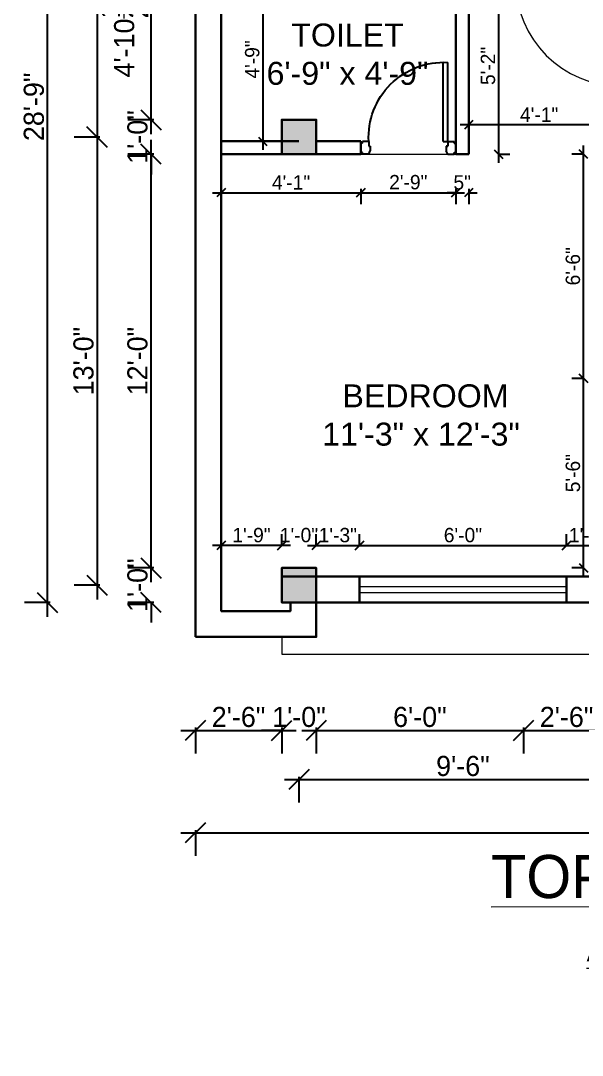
# Model space of a CAD drawing. Header units: inches. Extents: x 28835 to 36795, y -18828 to -9750.
# Drawn here: x 31278.3 to 31473.5, y -14263.3 to -13903.2 of the extents above; entities that cross this region are included whole.
import ezdxf

# ---------------------------------------------------------------- set-up
doc = ezdxf.new("R2010")
doc.units = ezdxf.units.IN
doc.header["$LTSCALE"] = 12
doc.header["$MEASUREMENT"] = 0
doc.layers.add('06. Text', color=114, linetype='Continuous')
doc.layers.add('door', color=8, linetype='Continuous')
for name, color, linetype, lineweight in [('colum', 250, 'Continuous', 30), ('dim', 85, 'Continuous', 9), ('dimention', 5, 'Continuous', 9), ('Elevation', 114, 'Continuous', 20), ('Ha2', 31, 'Continuous', 0), ('N_DOOR', 32, 'Continuous', 13), ('STAIRCASE', 6, 'Continuous', 9), ('Text', 7, 'Continuous', 5), ('Wall', 1, 'Continuous', 30), ('WIN', 140, 'Continuous', 15)]:
    doc.layers.add(name, color=color, linetype=linetype, lineweight=lineweight)
doc.styles.add('Bijay', font='', dxfattribs={"height": 8})
doc.styles.add('Times', font='GOTHIC.TTF')
doc.styles.get('Bijay').set_extended_font_data('Serifa BT')
doc.dimstyles.new('D50', dxfattribs={"dimtxt": 5, "dimasz": 3, "dimexe": 4, "dimexo": 12, "dimgap": 1, "dimtad": 1, "dimdec": 0, "dimzin": 3, "dimdsep": 46, "dimlunit": 4, "dimtxsty": 'Times', "dimblk": 'OBLIQUE', "dimcen": 0, "dimdle": 3, "dimaunit": 1, "dimadec": 3, "dimazin": 0, "dimtfac": 1, "dimtdec": 0, "dimtix": 1, "dimtofl": 0, "dimtmove": 1, "dimatfit": 0, "dimldrblk": 'OBLIQUE', "dimfxl": 12, "dimfxlon": 1, "dimtolj": 1, "dimtzin": 0, "dimarcsym": 0})
doc.dimstyles.new('D75', dxfattribs={"dimtxt": 7, "dimasz": 7, "dimexe": 8, "dimexo": 24, "dimgap": 1, "dimtad": 1, "dimdec": 1, "dimzin": 3, "dimdsep": 46, "dimlunit": 4, "dimtxsty": 'Times', "dimblk": 'OBLIQUE', "dimcen": 0, "dimdle": 5, "dimaunit": 1, "dimadec": 3, "dimazin": 0, "dimtfac": 1, "dimtdec": 1, "dimtix": 1, "dimtofl": 0, "dimtmove": 1, "dimatfit": 0, "dimldrblk": 'OBLIQUE', "dimfxl": 1, "dimfxlon": 1, "dimtolj": 1, "dimtzin": 0, "dimarcsym": 0})

# ---------------------------------------------------------------- blocks, each defined once
blk = doc.blocks.new('D1000')
at = {"linetype": 'Continuous'}
for points in [[(30, 50), (30, 20), (50, 20), (50, -50), (0, -50), (0, 50)], [(970, 50), (970, 20), (950, 20), (950, -50), (1000, -50), (1000, 50)]]:
    blk.add_hatch(color=256, dxfattribs=at).paths.add_polyline_path(points)
at = {"color": 0, "linetype": 'Continuous'}
for p, q in [((950, 20), (950, 959.8)), ((970, 50), (970, 960))]:
    blk.add_line(p, q, dxfattribs=at)
at = {"linetype": 'Continuous'}
for points in [[(30, 50), (30, 20), (50, 20), (50, -50), (0, -50), (0, 50)], [(970, 50), (970, 20), (950, 20), (950, -50), (1000, -50), (1000, 50)]]:
    blk.add_lwpolyline(points, close=True, dxfattribs=at)
blk.add_arc((970, 20), 940, 90, 180, dxfattribs=at)
blk = doc.blocks.new('door2.5')
at = {"layer": 'door'}
for p, q in [((0, 6), (0, 3)), ((0.5, 6), (0, 6)), ((0.5, 6), (0.5, 6.5)), ((2.5, 6.5), (0.5, 6.5)), ((2.5, 6.5), (2.5, 5)), ((4, 6.5), (2.5, 6.5)), ((2.5, 5), (3, 5)), ((3, 5), (2.5, 5)), ((2.5, 2.5), (3, 3.5)), ((3, 5), (3, 3.5)), ((27.5, 5), (27, 5)), ((27, 5), (27, 3.5)), ((27, 5), (27.5, 5)), ((27.5, 2.5), (27, 3.5)), ((27.5, 6.5), (27.5, 5)), ((27.5, 6.5), (29.5, 6.5)), ((29.5, 6), (29.5, 6.5)), ((29.5, 6), (30, 6)), ((30, 6), (30, 3)), ((0.5, 3), (0, 3)), ((0.5, 2.5), (0.5, 3)), ((2.5, 2.5), (0.5, 2.5)), ((27.5, 2.5), (29.5, 2.5)), ((29.5, 3), (30, 3)), ((29.5, 2.5), (29.5, 3))]:
    blk.add_line(p, q, dxfattribs=at)
for points in [[(2.5, 6.5), (2.5, 31.51)], [(4, 6.5), (4, 31.54)]]:
    blk.add_lwpolyline(points, dxfattribs=at)
blk.add_arc((3.79, 7.79), 23.75, 356.8785, 93.1057, dxfattribs=at)
blk = doc.blocks.new('_Oblique')
at = {"color": 0, "linetype": 'ByBlock', "lineweight": -2}
blk.add_line((-0.5, -0.5), (0.5, 0.5), dxfattribs=at)
blk = doc.blocks.new('*D555')
at = {"layer": 'Defpoints', "color": 0, "ltscale": 12, "transparency": 16777216}
for p in [(31434.01, -13937.71), (31434.01, -13939.49), (31483.01, -13937.71)]:
    blk.add_point(p, dxfattribs=at)
at = {"layer": 'dim', "color": 0, "lineweight": -2, "ltscale": 12, "transparency": 16777216}
for p, q in [((31486.01, -13939.49), (31431.01, -13939.49)), ((31434.01, -13939.49), (31434.01, -13943.49)), ((31483.01, -13939.49), (31483.01, -13943.49))]:
    blk.add_line(p, q, dxfattribs=at)
at = {"layer": 'dim', "color": 0, "lineweight": -2, "ltscale": 12, "transparency": 16777216, "xscale": 3, "yscale": 3, "zscale": 3, "rotation": 180}
blk.add_blockref('_Oblique', (31434.01, -13939.49), dxfattribs=at)
at = {"layer": 'dim', "color": 0, "lineweight": -2, "ltscale": 12, "transparency": 16777216, "xscale": 3, "yscale": 3, "zscale": 3}
blk.add_blockref('_Oblique', (31483.01, -13939.49), dxfattribs=at)
at = {"layer": 'dim', "color": 0, "ltscale": 12, "transparency": 16777216, "insert": (31458.51, -13935.93), "char_height": 5, "attachment_point": 5, "style": 'Times'}
blk.add_mtext('\\A1;4\'-1"', dxfattribs=at)
blk = doc.blocks.new('*D556')
at = {"layer": 'Defpoints', "color": 0, "ltscale": 12, "transparency": 16777216}
for p in [(31338.99, -14091.12), (31369.01, -14091.12), (31369.01, -14150.29)]:
    blk.add_point(p, dxfattribs=at)
at = {"layer": 'dimention', "color": 0, "lineweight": -2, "ltscale": 12, "transparency": 16777216}
for p, q in [((31333.99, -14150.29), (31374.01, -14150.29)), ((31338.99, -14149.29), (31338.99, -14158.29)), ((31369.01, -14149.29), (31369.01, -14158.29))]:
    blk.add_line(p, q, dxfattribs=at)
at = {"layer": 'dimention', "color": 0, "lineweight": -2, "ltscale": 12, "transparency": 16777216, "xscale": 7, "yscale": 7, "zscale": 7, "rotation": 180}
blk.add_blockref('_Oblique', (31338.99, -14150.29), dxfattribs=at)
at = {"layer": 'dimention', "color": 0, "lineweight": -2, "ltscale": 12, "transparency": 16777216, "xscale": 7, "yscale": 7, "zscale": 7}
blk.add_blockref('_Oblique', (31369.01, -14150.29), dxfattribs=at)
at = {"layer": 'dimention', "color": 0, "ltscale": 12, "transparency": 16777216, "insert": (31354, -14145.61), "char_height": 7, "attachment_point": 5, "style": 'Times'}
blk.add_mtext('\\A1;2\'-6"', dxfattribs=at)
blk = doc.blocks.new('*D536')
at = {"layer": 'Defpoints', "color": 0, "ltscale": 12, "transparency": 16777216}
for p in [(31369.01, -14091.12), (31381.01, -14091.12), (31381.01, -14150.29)]:
    blk.add_point(p, dxfattribs=at)
at = {"layer": 'dimention', "color": 0, "lineweight": -2, "ltscale": 12, "transparency": 16777216}
for p, q in [((31369.01, -14150.29), (31362.01, -14150.29)), ((31369.01, -14149.29), (31369.01, -14158.29)), ((31381.01, -14149.29), (31381.01, -14158.29)), ((31381.01, -14150.29), (31388.01, -14150.29))]:
    blk.add_line(p, q, dxfattribs=at)
at = {"layer": 'dimention', "color": 0, "lineweight": -2, "ltscale": 12, "transparency": 16777216, "xscale": 7, "yscale": 7, "zscale": 7}
blk.add_blockref('_Oblique', (31369.01, -14150.29), dxfattribs=at)
at = {"layer": 'dimention', "color": 0, "lineweight": -2, "ltscale": 12, "transparency": 16777216, "xscale": 7, "yscale": 7, "zscale": 7, "rotation": 180}
blk.add_blockref('_Oblique', (31381.01, -14150.29), dxfattribs=at)
at = {"layer": 'dimention', "color": 0, "ltscale": 12, "transparency": 16777216, "insert": (31375.01, -14145.61), "char_height": 7, "attachment_point": 5, "style": 'Times'}
blk.add_mtext('\\A1;1\'-0"', dxfattribs=at)
blk = doc.blocks.new('*D557')
at = {"layer": 'Defpoints', "color": 0, "ltscale": 12, "transparency": 16777216}
for p in [(31381.01, -14091.12), (31453.09, -14091.12), (31453.09, -14150.29)]:
    blk.add_point(p, dxfattribs=at)
at = {"layer": 'dimention', "color": 0, "lineweight": -2, "ltscale": 12, "transparency": 16777216}
for p, q in [((31376.01, -14150.29), (31458.09, -14150.29)), ((31381.01, -14149.29), (31381.01, -14158.29)), ((31453.09, -14149.29), (31453.09, -14158.29))]:
    blk.add_line(p, q, dxfattribs=at)
at = {"layer": 'dimention', "color": 0, "lineweight": -2, "ltscale": 12, "transparency": 16777216, "xscale": 7, "yscale": 7, "zscale": 7, "rotation": 180}
blk.add_blockref('_Oblique', (31381.01, -14150.29), dxfattribs=at)
at = {"layer": 'dimention', "color": 0, "lineweight": -2, "ltscale": 12, "transparency": 16777216, "xscale": 7, "yscale": 7, "zscale": 7}
blk.add_blockref('_Oblique', (31453.09, -14150.29), dxfattribs=at)
at = {"layer": 'dimention', "color": 0, "ltscale": 12, "transparency": 16777216, "insert": (31417.05, -14145.61), "char_height": 7, "attachment_point": 5, "style": 'Times'}
blk.add_mtext('\\A1;6\'-0"', dxfattribs=at)
blk = doc.blocks.new('*D558')
at = {"layer": 'Defpoints', "color": 0, "ltscale": 12, "transparency": 16777216}
for p in [(31453.09, -14091.12), (31483.01, -14091.12), (31483.01, -14150.29)]:
    blk.add_point(p, dxfattribs=at)
at = {"layer": 'dimention', "color": 0, "lineweight": -2, "ltscale": 12, "transparency": 16777216}
for p, q in [((31448.09, -14150.29), (31488.01, -14150.29)), ((31453.09, -14149.29), (31453.09, -14158.29)), ((31483.01, -14149.29), (31483.01, -14158.29))]:
    blk.add_line(p, q, dxfattribs=at)
at = {"layer": 'dimention', "color": 0, "lineweight": -2, "ltscale": 12, "transparency": 16777216, "xscale": 7, "yscale": 7, "zscale": 7, "rotation": 180}
blk.add_blockref('_Oblique', (31453.09, -14150.29), dxfattribs=at)
at = {"layer": 'dimention', "color": 0, "lineweight": -2, "ltscale": 12, "transparency": 16777216, "xscale": 7, "yscale": 7, "zscale": 7}
blk.add_blockref('_Oblique', (31483.01, -14150.29), dxfattribs=at)
at = {"layer": 'dimention', "color": 0, "ltscale": 12, "transparency": 16777216, "insert": (31468.05, -14145.61), "char_height": 7, "attachment_point": 5, "style": 'Times'}
blk.add_mtext('\\A1;2\'-6"', dxfattribs=at)
blk = doc.blocks.new('*D563')
at = {"layer": 'Defpoints', "color": 0, "ltscale": 12, "transparency": 16777216}
for p in [(31375.01, -14091.12), (31489.01, -14091.12), (31489.01, -14167.36)]:
    blk.add_point(p, dxfattribs=at)
at = {"layer": 'dimention', "color": 0, "lineweight": -2, "ltscale": 12, "transparency": 16777216}
for p, q in [((31375.01, -14166.36), (31375.01, -14175.36)), ((31489.01, -14166.36), (31489.01, -14175.36)), ((31370.01, -14167.36), (31494.01, -14167.36))]:
    blk.add_line(p, q, dxfattribs=at)
at = {"layer": 'dimention', "color": 0, "lineweight": -2, "ltscale": 12, "transparency": 16777216, "xscale": 7, "yscale": 7, "zscale": 7, "rotation": 180}
blk.add_blockref('_Oblique', (31375.01, -14167.36), dxfattribs=at)
at = {"layer": 'dimention', "color": 0, "lineweight": -2, "ltscale": 12, "transparency": 16777216, "xscale": 7, "yscale": 7, "zscale": 7}
blk.add_blockref('_Oblique', (31489.01, -14167.36), dxfattribs=at)
at = {"layer": 'dimention', "color": 0, "ltscale": 12, "transparency": 16777216, "insert": (31432.01, -14162.68), "char_height": 7, "attachment_point": 5, "style": 'Times'}
blk.add_mtext('\\A1;9\'-6"', dxfattribs=at)
blk = doc.blocks.new('*D539')
at = {"layer": 'Defpoints', "color": 0, "ltscale": 12, "transparency": 16777216}
for p in [(31753.01, -13935.12), (31338.99, -14091.12), (31753.01, -14185.93)]:
    blk.add_point(p, dxfattribs=at)
at = {"layer": 'dimention', "color": 0, "lineweight": -2, "ltscale": 12, "transparency": 16777216}
for p, q in [((31338.99, -14184.93), (31338.99, -14193.93)), ((31753.01, -14184.93), (31753.01, -14193.93)), ((31333.99, -14185.93), (31758.01, -14185.93))]:
    blk.add_line(p, q, dxfattribs=at)
at = {"layer": 'dimention', "color": 0, "lineweight": -2, "ltscale": 12, "transparency": 16777216, "xscale": 7, "yscale": 7, "zscale": 7, "rotation": 180}
blk.add_blockref('_Oblique', (31338.99, -14185.93), dxfattribs=at)
at = {"layer": 'dimention', "color": 0, "lineweight": -2, "ltscale": 12, "transparency": 16777216, "xscale": 7, "yscale": 7, "zscale": 7}
blk.add_blockref('_Oblique', (31753.01, -14185.93), dxfattribs=at)
at = {"layer": 'dimention', "color": 0, "ltscale": 12, "transparency": 16777216, "insert": (31546, -14181.26), "char_height": 7, "attachment_point": 5, "style": 'Times'}
blk.add_mtext('\\A1;34\'-6"', dxfattribs=at)
blk = doc.blocks.new('*D540')
at = {"layer": 'Defpoints', "color": 0, "ltscale": 12, "transparency": 16777216}
for p in [(31323.56, -14093.71), (31369.01, -14093.71), (31369.01, -14105.71)]:
    blk.add_point(p, dxfattribs=at)
at = {"layer": 'dimention', "color": 0, "lineweight": -2, "ltscale": 12, "transparency": 16777216}
for p, q in [((31323.56, -14093.71), (31323.56, -14086.71)), ((31324.56, -14093.71), (31315.56, -14093.71)), ((31324.56, -14105.71), (31315.56, -14105.71)), ((31323.56, -14105.71), (31323.56, -14112.71))]:
    blk.add_line(p, q, dxfattribs=at)
at = {"layer": 'dimention', "color": 0, "lineweight": -2, "ltscale": 12, "transparency": 16777216, "xscale": 7, "yscale": 7, "zscale": 7}
for p, rotation in [((31323.56, -14093.71), 270), ((31323.56, -14105.71), 90)]:
    blk.add_blockref('_Oblique', p, dxfattribs=dict(at, rotation=rotation))
at = {"layer": 'dimention', "color": 0, "ltscale": 12, "transparency": 16777216, "insert": (31318.88, -14099.71), "char_height": 7, "attachment_point": 5, "rotation": 90, "style": 'Times'}
blk.add_mtext('\\A1;1\'-0"', dxfattribs=at)
blk = doc.blocks.new('*D541')
at = {"layer": 'Defpoints', "color": 0, "ltscale": 12, "transparency": 16777216}
for p in [(31323.56, -13949.71), (31369.01, -13949.71), (31369.01, -14093.71)]:
    blk.add_point(p, dxfattribs=at)
at = {"layer": 'dimention', "color": 0, "lineweight": -2, "ltscale": 12, "transparency": 16777216}
for p, q in [((31323.56, -14098.71), (31323.56, -13944.71)), ((31324.56, -13949.71), (31315.56, -13949.71)), ((31324.56, -14093.71), (31315.56, -14093.71))]:
    blk.add_line(p, q, dxfattribs=at)
at = {"layer": 'dimention', "color": 0, "lineweight": -2, "ltscale": 12, "transparency": 16777216, "xscale": 7, "yscale": 7, "zscale": 7}
for p, rotation in [((31323.56, -13949.71), 90), ((31323.56, -14093.71), 270)]:
    blk.add_blockref('_Oblique', p, dxfattribs=dict(at, rotation=rotation))
at = {"layer": 'dimention', "color": 0, "ltscale": 12, "transparency": 16777216, "insert": (31318.88, -14021.71), "char_height": 7, "attachment_point": 5, "rotation": 90, "style": 'Times'}
blk.add_mtext('\\A1;12\'-0"', dxfattribs=at)
blk = doc.blocks.new('*D542')
at = {"layer": 'Defpoints', "color": 0, "ltscale": 12, "transparency": 16777216}
for p in [(31323.56, -13937.71), (31369.01, -13937.71), (31369.01, -13949.71)]:
    blk.add_point(p, dxfattribs=at)
at = {"layer": 'dimention', "color": 0, "lineweight": -2, "ltscale": 12, "transparency": 16777216}
for p, q in [((31323.56, -13937.71), (31323.56, -13930.71)), ((31324.56, -13937.71), (31315.56, -13937.71)), ((31324.56, -13949.71), (31315.56, -13949.71)), ((31323.56, -13949.71), (31323.56, -13956.71))]:
    blk.add_line(p, q, dxfattribs=at)
at = {"layer": 'dimention', "color": 0, "lineweight": -2, "ltscale": 12, "transparency": 16777216, "xscale": 7, "yscale": 7, "zscale": 7}
for p, rotation in [((31323.56, -13937.71), 270), ((31323.56, -13949.71), 90)]:
    blk.add_blockref('_Oblique', p, dxfattribs=dict(at, rotation=rotation))
at = {"layer": 'dimention', "color": 0, "ltscale": 12, "transparency": 16777216, "insert": (31318.88, -13943.71), "char_height": 7, "attachment_point": 5, "rotation": 90, "style": 'Times'}
blk.add_mtext('\\A1;1\'-0"', dxfattribs=at)
blk = doc.blocks.new('*D543')
at = {"layer": 'Defpoints', "color": 0, "ltscale": 12, "transparency": 16777216}
for p in [(31323.56, -13879.21), (31338.99, -13879.21), (31369.01, -13937.71)]:
    blk.add_point(p, dxfattribs=at)
at = {"layer": 'dimention', "color": 0, "lineweight": -2, "ltscale": 12, "transparency": 16777216}
for p, q in [((31323.56, -13942.71), (31323.56, -13874.21)), ((31323.56, -13879.21), (31315.56, -13879.21)), ((31324.56, -13937.71), (31315.56, -13937.71))]:
    blk.add_line(p, q, dxfattribs=at)
at = {"layer": 'dimention', "color": 0, "lineweight": -2, "ltscale": 12, "transparency": 16777216, "xscale": 7, "yscale": 7, "zscale": 7}
for p, rotation in [((31323.56, -13879.21), 90), ((31323.56, -13937.71), 270)]:
    blk.add_blockref('_Oblique', p, dxfattribs=dict(at, rotation=rotation))
at = {"layer": 'dimention', "color": 0, "ltscale": 12, "transparency": 16777216, "insert": (31314.21, -13908.46), "char_height": 7, "attachment_point": 5, "rotation": 90, "style": 'Times'}
blk.add_mtext('\\A1;4\'-10{\\H1.000000x;\\S1/2;}"', dxfattribs=at)
blk = doc.blocks.new('*D547')
at = {"layer": 'Defpoints', "color": 0, "ltscale": 12, "transparency": 16777216}
for p in [(31369.01, -13784.71), (31304.79, -13943.71), (31369.01, -13943.71)]:
    blk.add_point(p, dxfattribs=at)
at = {"layer": 'dimention', "color": 0, "lineweight": -2, "ltscale": 12, "transparency": 16777216}
for p, q in [((31304.79, -13779.71), (31304.79, -13948.71)), ((31305.79, -13784.71), (31296.79, -13784.71)), ((31305.79, -13943.71), (31296.79, -13943.71))]:
    blk.add_line(p, q, dxfattribs=at)
at = {"layer": 'dimention', "color": 0, "lineweight": -2, "ltscale": 12, "transparency": 16777216, "xscale": 7, "yscale": 7, "zscale": 7}
for p, rotation in [((31304.79, -13784.71), 90), ((31304.79, -13943.71), 270)]:
    blk.add_blockref('_Oblique', p, dxfattribs=dict(at, rotation=rotation))
at = {"layer": 'dimention', "color": 0, "ltscale": 12, "transparency": 16777216, "insert": (31300.12, -13864.21), "char_height": 7, "attachment_point": 5, "rotation": 90, "style": 'Times'}
blk.add_mtext('\\A1;13\'-3"', dxfattribs=at)
blk = doc.blocks.new('*D548')
at = {"layer": 'Defpoints', "color": 0, "ltscale": 12, "transparency": 16777216}
for p in [(31369.01, -13943.71), (31304.79, -14099.71), (31369.01, -14099.71)]:
    blk.add_point(p, dxfattribs=at)
at = {"layer": 'dimention', "color": 0, "lineweight": -2, "ltscale": 12, "transparency": 16777216}
for p, q in [((31304.79, -13938.71), (31304.79, -14104.71)), ((31305.79, -13943.71), (31296.79, -13943.71)), ((31305.79, -14099.71), (31296.79, -14099.71))]:
    blk.add_line(p, q, dxfattribs=at)
at = {"layer": 'dimention', "color": 0, "lineweight": -2, "ltscale": 12, "transparency": 16777216, "xscale": 7, "yscale": 7, "zscale": 7}
for p, rotation in [((31304.79, -13943.71), 90), ((31304.79, -14099.71), 270)]:
    blk.add_blockref('_Oblique', p, dxfattribs=dict(at, rotation=rotation))
at = {"layer": 'dimention', "color": 0, "ltscale": 12, "transparency": 16777216, "insert": (31300.12, -14021.71), "char_height": 7, "attachment_point": 5, "rotation": 90, "style": 'Times'}
blk.add_mtext('\\A1;13\'-0"', dxfattribs=at)
blk = doc.blocks.new('*D549')
at = {"layer": 'Defpoints', "color": 0, "ltscale": 12, "transparency": 16777216}
for p in [(31287.53, -13760.71), (31369.01, -13760.71), (31369.01, -14105.71)]:
    blk.add_point(p, dxfattribs=at)
at = {"layer": 'dimention', "color": 0, "lineweight": -2, "ltscale": 12, "transparency": 16777216}
for p, q in [((31287.53, -14110.71), (31287.53, -13755.71)), ((31288.53, -13760.71), (31279.53, -13760.71)), ((31288.53, -14105.71), (31279.53, -14105.71))]:
    blk.add_line(p, q, dxfattribs=at)
at = {"layer": 'dimention', "color": 0, "lineweight": -2, "ltscale": 12, "transparency": 16777216, "xscale": 7, "yscale": 7, "zscale": 7}
for p, rotation in [((31287.53, -13760.71), 90), ((31287.53, -14105.71), 270)]:
    blk.add_blockref('_Oblique', p, dxfattribs=dict(at, rotation=rotation))
at = {"layer": 'dimention', "color": 0, "ltscale": 12, "transparency": 16777216, "insert": (31282.86, -13933.21), "char_height": 7, "attachment_point": 5, "rotation": 90, "style": 'Times'}
blk.add_mtext('\\A1;28\'-9"', dxfattribs=at)
blk = doc.blocks.new('*D649')
at = {"layer": 'Defpoints', "color": 0, "ltscale": 12, "transparency": 16777216}
for p in [(31347.99, -14085.93), (31369.01, -14093.71), (31347.99, -14896.23)]:
    blk.add_point(p, dxfattribs=at)
at = {"layer": 'dim', "color": 0, "lineweight": -2, "ltscale": 12, "transparency": 16777216}
for p, q in [((31347.99, -14097.93), (31347.99, -14081.93)), ((31369.01, -14085.93), (31369.01, -14081.93)), ((31372.01, -14085.93), (31344.99, -14085.93))]:
    blk.add_line(p, q, dxfattribs=at)
at = {"layer": 'dim', "color": 0, "lineweight": -2, "ltscale": 12, "transparency": 16777216, "xscale": 3, "yscale": 3, "zscale": 3, "rotation": 180}
blk.add_blockref('_Oblique', (31347.99, -14085.93), dxfattribs=at)
at = {"layer": 'dim', "color": 0, "lineweight": -2, "ltscale": 12, "transparency": 16777216, "xscale": 3, "yscale": 3, "zscale": 3}
blk.add_blockref('_Oblique', (31369.01, -14085.93), dxfattribs=at)
at = {"layer": 'dim', "color": 0, "ltscale": 12, "transparency": 16777216, "insert": (31358.5, -14082.3), "char_height": 5, "attachment_point": 5, "style": 'Times'}
blk.add_mtext('\\A1;1\'-9"', dxfattribs=at)
blk = doc.blocks.new('*D650')
at = {"layer": 'Defpoints', "color": 0, "ltscale": 12, "transparency": 16777216}
for p in [(31381.01, -14085.93), (31369.01, -14093.71), (31381.01, -14093.71)]:
    blk.add_point(p, dxfattribs=at)
at = {"layer": 'dim', "color": 0, "lineweight": -2, "ltscale": 12, "transparency": 16777216}
for p, q in [((31369.01, -14085.93), (31369.01, -14081.93)), ((31381.01, -14085.93), (31381.01, -14081.93)), ((31369.01, -14085.93), (31366.01, -14085.93)), ((31381.01, -14085.93), (31384.01, -14085.93))]:
    blk.add_line(p, q, dxfattribs=at)
at = {"layer": 'dim', "color": 0, "lineweight": -2, "ltscale": 12, "transparency": 16777216, "xscale": 3, "yscale": 3, "zscale": 3}
blk.add_blockref('_Oblique', (31369.01, -14085.93), dxfattribs=at)
at = {"layer": 'dim', "color": 0, "lineweight": -2, "ltscale": 12, "transparency": 16777216, "xscale": 3, "yscale": 3, "zscale": 3, "rotation": 180}
blk.add_blockref('_Oblique', (31381.01, -14085.93), dxfattribs=at)
at = {"layer": 'dim', "color": 0, "ltscale": 12, "transparency": 16777216, "insert": (31375.01, -14082.3), "char_height": 5, "attachment_point": 5, "style": 'Times'}
blk.add_mtext('\\A1;1\'-0"', dxfattribs=at)
blk = doc.blocks.new('*D651')
at = {"layer": 'Defpoints', "color": 0, "ltscale": 12, "transparency": 16777216}
for p in [(31396.01, -14085.93), (31381.01, -14093.71), (31396.01, -14096.71)]:
    blk.add_point(p, dxfattribs=at)
at = {"layer": 'dim', "color": 0, "lineweight": -2, "ltscale": 12, "transparency": 16777216}
for p, q in [((31381.01, -14085.93), (31381.01, -14081.93)), ((31396.01, -14085.93), (31396.01, -14081.93)), ((31378.01, -14085.93), (31399.01, -14085.93))]:
    blk.add_line(p, q, dxfattribs=at)
at = {"layer": 'dim', "color": 0, "lineweight": -2, "ltscale": 12, "transparency": 16777216, "xscale": 3, "yscale": 3, "zscale": 3, "rotation": 180}
blk.add_blockref('_Oblique', (31381.01, -14085.93), dxfattribs=at)
at = {"layer": 'dim', "color": 0, "lineweight": -2, "ltscale": 12, "transparency": 16777216, "xscale": 3, "yscale": 3, "zscale": 3}
blk.add_blockref('_Oblique', (31396.01, -14085.93), dxfattribs=at)
at = {"layer": 'dim', "color": 0, "ltscale": 12, "transparency": 16777216, "insert": (31388.51, -14082.3), "char_height": 5, "attachment_point": 5, "style": 'Times'}
blk.add_mtext('\\A1;1\'-3"', dxfattribs=at)
blk = doc.blocks.new('*D652')
at = {"layer": 'Defpoints', "color": 0, "ltscale": 12, "transparency": 16777216}
for p in [(31468.01, -14085.93), (31396.01, -14096.71), (31468.01, -14096.71)]:
    blk.add_point(p, dxfattribs=at)
at = {"layer": 'dim', "color": 0, "lineweight": -2, "ltscale": 12, "transparency": 16777216}
for p, q in [((31396.01, -14085.93), (31396.01, -14081.93)), ((31468.01, -14085.93), (31468.01, -14081.93)), ((31393.01, -14085.93), (31471.01, -14085.93))]:
    blk.add_line(p, q, dxfattribs=at)
at = {"layer": 'dim', "color": 0, "lineweight": -2, "ltscale": 12, "transparency": 16777216, "xscale": 3, "yscale": 3, "zscale": 3, "rotation": 180}
blk.add_blockref('_Oblique', (31396.01, -14085.93), dxfattribs=at)
at = {"layer": 'dim', "color": 0, "lineweight": -2, "ltscale": 12, "transparency": 16777216, "xscale": 3, "yscale": 3, "zscale": 3}
blk.add_blockref('_Oblique', (31468.01, -14085.93), dxfattribs=at)
at = {"layer": 'dim', "color": 0, "ltscale": 12, "transparency": 16777216, "insert": (31432.01, -14082.3), "char_height": 5, "attachment_point": 5, "style": 'Times'}
blk.add_mtext('\\A1;6\'-0"', dxfattribs=at)
blk = doc.blocks.new('*D653')
at = {"layer": 'Defpoints', "color": 0, "ltscale": 12, "transparency": 16777216}
for p in [(31483.01, -14085.93), (31483.01, -14093.71), (31468.01, -14096.71)]:
    blk.add_point(p, dxfattribs=at)
at = {"layer": 'dim', "color": 0, "lineweight": -2, "ltscale": 12, "transparency": 16777216}
for p, q in [((31468.01, -14085.93), (31468.01, -14081.93)), ((31483.01, -14085.93), (31483.01, -14081.93)), ((31465.01, -14085.93), (31486.01, -14085.93))]:
    blk.add_line(p, q, dxfattribs=at)
at = {"layer": 'dim', "color": 0, "lineweight": -2, "ltscale": 12, "transparency": 16777216, "xscale": 3, "yscale": 3, "zscale": 3, "rotation": 180}
blk.add_blockref('_Oblique', (31468.01, -14085.93), dxfattribs=at)
at = {"layer": 'dim', "color": 0, "lineweight": -2, "ltscale": 12, "transparency": 16777216, "xscale": 3, "yscale": 3, "zscale": 3}
blk.add_blockref('_Oblique', (31483.01, -14085.93), dxfattribs=at)
at = {"layer": 'dim', "color": 0, "ltscale": 12, "transparency": 16777216, "insert": (31475.51, -14082.3), "char_height": 5, "attachment_point": 5, "style": 'Times'}
blk.add_mtext('\\A1;1\'-3"', dxfattribs=at)
blk = doc.blocks.new('*D654')
at = {"layer": 'Defpoints', "color": 0, "ltscale": 12, "transparency": 16777216}
for p in [(31473.89, -14027.71), (31483.01, -14027.71), (31483.01, -14093.71)]:
    blk.add_point(p, dxfattribs=at)
at = {"layer": 'dim', "color": 0, "lineweight": -2, "ltscale": 12, "transparency": 16777216}
for p, q in [((31473.89, -14096.71), (31473.89, -14024.71)), ((31473.89, -14027.71), (31469.89, -14027.71)), ((31473.89, -14093.71), (31469.89, -14093.71))]:
    blk.add_line(p, q, dxfattribs=at)
at = {"layer": 'dim', "color": 0, "lineweight": -2, "ltscale": 12, "transparency": 16777216, "xscale": 3, "yscale": 3, "zscale": 3}
for p, rotation in [((31473.89, -14027.71), 90), ((31473.89, -14093.71), 270)]:
    blk.add_blockref('_Oblique', p, dxfattribs=dict(at, rotation=rotation))
at = {"layer": 'dim', "color": 0, "ltscale": 12, "transparency": 16777216, "insert": (31470.26, -14060.71), "char_height": 5, "attachment_point": 5, "rotation": 90, "style": 'Times'}
blk.add_mtext('\\A1;5\'-6"', dxfattribs=at)
blk = doc.blocks.new('*D655')
at = {"layer": 'Defpoints', "color": 0, "ltscale": 12, "transparency": 16777216}
for p in [(31473.89, -13949.71), (31483.01, -13949.71), (31483.01, -14027.71)]:
    blk.add_point(p, dxfattribs=at)
at = {"layer": 'dim', "color": 0, "lineweight": -2, "ltscale": 12, "transparency": 16777216}
for p, q in [((31473.89, -14030.71), (31473.89, -13946.71)), ((31473.89, -13949.71), (31469.89, -13949.71)), ((31473.89, -14027.71), (31469.89, -14027.71))]:
    blk.add_line(p, q, dxfattribs=at)
at = {"layer": 'dim', "color": 0, "lineweight": -2, "ltscale": 12, "transparency": 16777216, "xscale": 3, "yscale": 3, "zscale": 3}
for p, rotation in [((31473.89, -13949.71), 90), ((31473.89, -14027.71), 270)]:
    blk.add_blockref('_Oblique', p, dxfattribs=dict(at, rotation=rotation))
at = {"layer": 'dim', "color": 0, "ltscale": 12, "transparency": 16777216, "insert": (31470.26, -13988.71), "char_height": 5, "attachment_point": 5, "rotation": 90, "style": 'Times'}
blk.add_mtext('\\A1;6\'-6"', dxfattribs=at)
blk = doc.blocks.new('*D656')
at = {"layer": 'Defpoints', "color": 0, "ltscale": 12, "transparency": 16777216}
for p in [(31347.99, -13949.71), (31396.51, -13949.71), (31396.51, -13963.09)]:
    blk.add_point(p, dxfattribs=at)
at = {"layer": 'dim', "color": 0, "lineweight": -2, "ltscale": 12, "transparency": 16777216}
for p, q in [((31347.99, -13961.71), (31347.99, -13967.09)), ((31396.51, -13961.71), (31396.51, -13967.09)), ((31344.99, -13963.09), (31399.51, -13963.09))]:
    blk.add_line(p, q, dxfattribs=at)
at = {"layer": 'dim', "color": 0, "lineweight": -2, "ltscale": 12, "transparency": 16777216, "xscale": 3, "yscale": 3, "zscale": 3, "rotation": 180}
blk.add_blockref('_Oblique', (31347.99, -13963.09), dxfattribs=at)
at = {"layer": 'dim', "color": 0, "lineweight": -2, "ltscale": 12, "transparency": 16777216, "xscale": 3, "yscale": 3, "zscale": 3}
blk.add_blockref('_Oblique', (31396.51, -13963.09), dxfattribs=at)
at = {"layer": 'dim', "color": 0, "ltscale": 12, "transparency": 16777216, "insert": (31372.25, -13959.53), "char_height": 5, "attachment_point": 5, "style": 'Times'}
blk.add_mtext('\\A1;4\'-1"', dxfattribs=at)
blk = doc.blocks.new('*D657')
at = {"layer": 'Defpoints', "color": 0, "ltscale": 12, "transparency": 16777216}
for p in [(31396.51, -13949.71), (31429.51, -13949.71), (31429.51, -13963.09)]:
    blk.add_point(p, dxfattribs=at)
at = {"layer": 'dim', "color": 0, "lineweight": -2, "ltscale": 12, "transparency": 16777216}
for p, q in [((31396.51, -13961.71), (31396.51, -13967.09)), ((31429.51, -13961.71), (31429.51, -13967.09)), ((31393.51, -13963.09), (31432.51, -13963.09))]:
    blk.add_line(p, q, dxfattribs=at)
at = {"layer": 'dim', "color": 0, "lineweight": -2, "ltscale": 12, "transparency": 16777216, "xscale": 3, "yscale": 3, "zscale": 3, "rotation": 180}
blk.add_blockref('_Oblique', (31396.51, -13963.09), dxfattribs=at)
at = {"layer": 'dim', "color": 0, "lineweight": -2, "ltscale": 12, "transparency": 16777216, "xscale": 3, "yscale": 3, "zscale": 3}
blk.add_blockref('_Oblique', (31429.51, -13963.09), dxfattribs=at)
at = {"layer": 'dim', "color": 0, "ltscale": 12, "transparency": 16777216, "insert": (31413.01, -13959.46), "char_height": 5, "attachment_point": 5, "style": 'Times'}
blk.add_mtext('\\A1;2\'-9"', dxfattribs=at)
blk = doc.blocks.new('*D658')
at = {"layer": 'Defpoints', "color": 0, "ltscale": 12, "transparency": 16777216}
for p in [(31429.51, -13949.71), (31434.01, -13949.71), (31434.01, -13963.09)]:
    blk.add_point(p, dxfattribs=at)
at = {"layer": 'dim', "color": 0, "lineweight": -2, "ltscale": 12, "transparency": 16777216}
for p, q in [((31429.51, -13961.71), (31429.51, -13967.09)), ((31434.01, -13961.71), (31434.01, -13967.09)), ((31429.51, -13963.09), (31426.51, -13963.09)), ((31434.01, -13963.09), (31437.01, -13963.09))]:
    blk.add_line(p, q, dxfattribs=at)
at = {"layer": 'dim', "color": 0, "lineweight": -2, "ltscale": 12, "transparency": 16777216, "xscale": 3, "yscale": 3, "zscale": 3}
blk.add_blockref('_Oblique', (31429.51, -13963.09), dxfattribs=at)
at = {"layer": 'dim', "color": 0, "lineweight": -2, "ltscale": 12, "transparency": 16777216, "xscale": 3, "yscale": 3, "zscale": 3, "rotation": 180}
blk.add_blockref('_Oblique', (31434.01, -13963.09), dxfattribs=at)
at = {"layer": 'dim', "color": 0, "ltscale": 12, "transparency": 16777216, "insert": (31431.76, -13959.53), "char_height": 5, "attachment_point": 5, "style": 'Times'}
blk.add_mtext('\\A1;5"', dxfattribs=at)
blk = doc.blocks.new('*D661')
at = {"layer": 'Defpoints', "color": 0, "ltscale": 12, "transparency": 16777216}
for p in [(31347.99, -13888.21), (31347.99, -13945.21), (31362.39, -13945.21)]:
    blk.add_point(p, dxfattribs=at)
at = {"layer": 'dim', "color": 0, "lineweight": -2, "ltscale": 12, "transparency": 16777216}
for p, q in [((31362.39, -13885.21), (31362.39, -13948.21)), ((31359.99, -13888.21), (31366.39, -13888.21)), ((31359.99, -13945.21), (31366.39, -13945.21))]:
    blk.add_line(p, q, dxfattribs=at)
at = {"layer": 'dim', "color": 0, "lineweight": -2, "ltscale": 12, "transparency": 16777216, "xscale": 3, "yscale": 3, "zscale": 3}
for p, rotation in [((31362.39, -13888.21), 90), ((31362.39, -13945.21), 270)]:
    blk.add_blockref('_Oblique', p, dxfattribs=dict(at, rotation=rotation))
at = {"layer": 'dim', "color": 0, "ltscale": 12, "transparency": 16777216, "insert": (31358.77, -13916.71), "char_height": 5, "attachment_point": 5, "rotation": 90, "style": 'Times'}
blk.add_mtext('\\A1;4\'-9"', dxfattribs=at)
blk = doc.blocks.new('*D662')
at = {"layer": 'Defpoints', "color": 0, "ltscale": 12, "transparency": 16777216}
for p in [(31434.01, -13888.21), (31434.01, -13949.71), (31444.36, -13949.71)]:
    blk.add_point(p, dxfattribs=at)
at = {"layer": 'dim', "color": 0, "lineweight": -2, "ltscale": 12, "transparency": 16777216}
for p, q in [((31444.36, -13885.21), (31444.36, -13952.71)), ((31444.36, -13888.21), (31448.36, -13888.21)), ((31444.36, -13949.71), (31448.36, -13949.71))]:
    blk.add_line(p, q, dxfattribs=at)
at = {"layer": 'dim', "color": 0, "lineweight": -2, "ltscale": 12, "transparency": 16777216, "xscale": 3, "yscale": 3, "zscale": 3}
for p, rotation in [((31444.36, -13888.21), 90), ((31444.36, -13949.71), 270)]:
    blk.add_blockref('_Oblique', p, dxfattribs=dict(at, rotation=rotation))
at = {"layer": 'dim', "color": 0, "ltscale": 12, "transparency": 16777216, "insert": (31440.73, -13918.96), "char_height": 5, "attachment_point": 5, "rotation": 90, "style": 'Times'}
blk.add_mtext('\\A1;5\'-2"', dxfattribs=at)

msp = doc.modelspace()

# ---------------------------------------------------------------- hatches: boundary and pattern name
at = {"layer": 'Ha2'}
for points in [[(31381.01, -13949.71), (31381.01, -13937.71), (31369.01, -13937.71), (31369.01, -13949.71)], [(31381.01, -14105.71), (31381.01, -14093.71), (31369.01, -14093.71), (31369.01, -14105.71)]]:
    msp.add_hatch(color=256, dxfattribs=at).paths.add_polyline_path(points)

# ---------------------------------------------------------------- linework, layer by layer
at = {"layer": 'colum'}
for points in [[(31381.01, -13949.71), (31381.01, -13937.71), (31369.01, -13937.71), (31369.01, -13949.71)], [(31381.01, -14105.71), (31381.01, -14093.71), (31369.01, -14093.71), (31369.01, -14105.71)]]:
    msp.add_lwpolyline(points, close=True, dxfattribs=at)
at = {"layer": 'Elevation', "flags": 128}
for points in [[(31338.99, -13879.21), (31338.99, -14117.71)], [(31338.99, -14105.71), (31338.99, -14117.71), (31369.01, -14117.71), (31369.01, -14123.71), (31612.01, -14123.71)]]:
    msp.add_lwpolyline(points, dxfattribs=at)
at = {"layer": 'STAIRCASE'}
msp.add_line((31396.51, -13949.71), (31429.51, -13949.71), dxfattribs=at)
at = {"layer": 'Wall'}
for p, q in [((31338.99, -14117.71), (31338.99, -13879.21)), ((31429.51, -13888.21), (31429.51, -13949.71)), ((31434.01, -13888.21), (31434.01, -13949.71)), ((31375.01, -13945.21), (31347.99, -13945.21)), ((31396.51, -13945.21), (31381.01, -13945.21)), ((31396.51, -13945.21), (31396.51, -13949.71)), ((31375.01, -13949.71), (31347.99, -13949.71)), ((31396.51, -13949.71), (31381.01, -13949.71)), ((31434.01, -13949.71), (31429.51, -13949.71)), ((31483.01, -14096.71), (31369.01, -14096.71)), ((31495.01, -14105.71), (31369.01, -14105.71))]:
    msp.add_line(p, q, dxfattribs=at)
at = {"layer": 'Wall', "ltscale": 12}
for p, q in [((31396.01, -14096.71), (31396.01, -14105.71)), ((31468.01, -14096.71), (31468.01, -14105.71))]:
    msp.add_line(p, q, dxfattribs=at)
for points in [[(31347.99, -13879.21), (31347.99, -14108.71), (31372.01, -14108.71), (31372.01, -14105.85)], [(31338.99, -14117.71), (31338.99, -14117.71), (31381.01, -14117.71), (31381.01, -14105.85)]]:
    msp.add_lwpolyline(points, dxfattribs=at)
at = {"layer": 'WIN', "ltscale": 12}
for p, q in [((31396.01, -14100.21), (31468.01, -14100.21)), ((31396.01, -14102.21), (31468.01, -14102.21))]:
    msp.add_line(p, q, dxfattribs=at)

# ---------------------------------------------------------------- block references
at = {"layer": 'door', "xscale": -1.099999999998545, "yscale": 1.099999999998545, "zscale": 1.099999999999939}
msp.add_blockref('door2.5', (31429.51, -13952.41), dxfattribs=at)
at = {"layer": 'N_DOOR', "xscale": 0.03899999987334013, "yscale": 0.03899999987334013, "zscale": 0.03899999987334013, "rotation": 90}
msp.add_blockref('D1000', (31487.7, -13927.21), dxfattribs=at)

# ---------------------------------------------------------------- texts
at = {"layer": '06. Text', "ltscale": 0.3, "char_height": 8, "attachment_point": 5, "style": 'Bijay'}
for s, insert, width in [('{\\fArial|b0|i0|c0|p34;TOILET\\P6\'-9" x 4\'-9"}', (31391.88, -13914.93), 84.1644), ('{\\fArial|b0|i0|c0|p34; BEDROOM\\P11\'-3" x 12\'-3"}', (31417.44, -14040.52), 105.1644)]:
    msp.add_mtext(s, dxfattribs=dict(at, insert=insert, width=width))
at = {"layer": 'Text', "insert": (31528.75, -14213.9), "char_height": 15, "attachment_point": 5, "rotation": 0.0224}
msp.add_mtext('{\\fCentury Gothic|b0|i0|c0|p34;\\LTOP FLOOR PLAN\\P\\H0.8x;Area=701 Sq.ft}', dxfattribs=at)

# ---------------------------------------------------------------- dimensions: what is measured, and where the dimension line sits
at = {"layer": 'dim', "ltscale": 12}
for base, p1, p2, picture, middle in [((31362.39, -13945.21), (31347.99, -13888.21), (31347.99, -13945.21), '*D661', (31358.77, -13916.71)), ((31444.35684242, -13949.71327801), (31434.00986585, -13888.21327801), (31434.00986585, -13949.71327801), '*D662', (31440.73107763, -13918.96327801)), ((31473.89, -13949.71), (31483.01, -14027.71), (31483.01, -13949.71), '*D655', (31470.26, -13988.71)), ((31473.89, -14027.71), (31483.01, -14093.71), (31483.01, -14027.71), '*D654', (31470.26, -14060.71))]:
    dim = msp.add_linear_dim(base=base, p1=p1, p2=p2, angle=90, dimstyle='D50', dxfattribs=at)
    dim.commit()
    dim.dimension.update_dxf_attribs({"geometry": picture, "text_midpoint": middle})
for base, p1, p2, picture, middle in [((31434.01, -13939.49), (31483.01, -13937.71), (31434.01, -13937.71), '*D555', (31458.51, -13935.93)), ((31396.51, -13963.09), (31347.99, -13949.71), (31396.51, -13949.71), '*D656', (31372.25, -13959.53)), ((31429.51, -13963.09), (31396.51, -13949.71), (31429.51, -13949.71), '*D657', (31413.01, -13959.46)), ((31434.00986585, -13963.08948341), (31429.50986585, -13949.71327801), (31434.00986585, -13949.71327801), '*D658', (31431.75986585, -13959.52660102)), ((31347.99, -14085.93), (31369.01, -14093.71), (31347.99, -14896.23), '*D649', (31358.5, -14082.3)), ((31381.01, -14085.93), (31369.01, -14093.71), (31381.01, -14093.71), '*D650', (31375.01, -14082.3)), ((31396.01, -14085.93), (31381.01, -14093.71), (31396.01, -14096.71), '*D651', (31388.51, -14082.3)), ((31468.01, -14085.93), (31396.01, -14096.71), (31468.01, -14096.71), '*D652', (31432.01, -14082.3)), ((31483.01, -14085.93), (31468.01, -14096.71), (31483.01, -14093.71), '*D653', (31475.51, -14082.3))]:
    dim = msp.add_linear_dim(base=base, p1=p1, p2=p2, dimstyle='D50', dxfattribs=at)
    dim.commit()
    dim.dimension.update_dxf_attribs({"geometry": picture, "text_midpoint": middle})
at = {"layer": 'dimention', "ltscale": 12}
for base, p1, p2, picture, middle in [((31287.53, -13760.71), (31369.01, -14105.71), (31369.01, -13760.71), '*D549', (31282.86, -13933.21)), ((31304.79, -13943.71), (31369.01, -13784.71), (31369.01, -13943.71), '*D547', (31300.12, -13864.21)), ((31323.56, -13879.21), (31369.01, -13937.71), (31338.99, -13879.21), '*D543', (31314.21, -13908.46)), ((31323.56, -13937.71), (31369.01, -13949.71), (31369.01, -13937.71), '*D542', (31318.88, -13943.71)), ((31304.79, -14099.71), (31369.01, -13943.71), (31369.01, -14099.71), '*D548', (31300.12, -14021.71)), ((31323.56, -13949.71), (31369.01, -14093.71), (31369.01, -13949.71), '*D541', (31318.88, -14021.71)), ((31323.56, -14093.71), (31369.01, -14105.71), (31369.01, -14093.71), '*D540', (31318.88, -14099.71))]:
    dim = msp.add_linear_dim(base=base, p1=p1, p2=p2, angle=90, dimstyle='D75', dxfattribs=at)
    dim.commit()
    dim.dimension.update_dxf_attribs({"geometry": picture, "text_midpoint": middle})
for base, p1, p2, picture, middle in [((31753.01, -14185.93), (31338.99, -14091.12), (31753.01, -13935.12), '*D539', (31546, -14181.26)), ((31369.01, -14150.29), (31338.99, -14091.12), (31369.01, -14091.12), '*D556', (31354, -14145.61)), ((31381.01, -14150.29), (31369.01, -14091.12), (31381.01, -14091.12), '*D536', (31375.01, -14145.61)), ((31489.01, -14167.36), (31375.01, -14091.12), (31489.01, -14091.12), '*D563', (31432.01, -14162.68)), ((31453.09, -14150.29), (31381.01, -14091.12), (31453.09, -14091.12), '*D557', (31417.05, -14145.61)), ((31483.01, -14150.29), (31453.09, -14091.12), (31483.01, -14091.12), '*D558', (31468.05, -14145.61))]:
    dim = msp.add_linear_dim(base=base, p1=p1, p2=p2, dimstyle='D75', dxfattribs=at)
    dim.commit()
    dim.dimension.update_dxf_attribs({"geometry": picture, "text_midpoint": middle})

doc.saveas('drawing.dxf')
